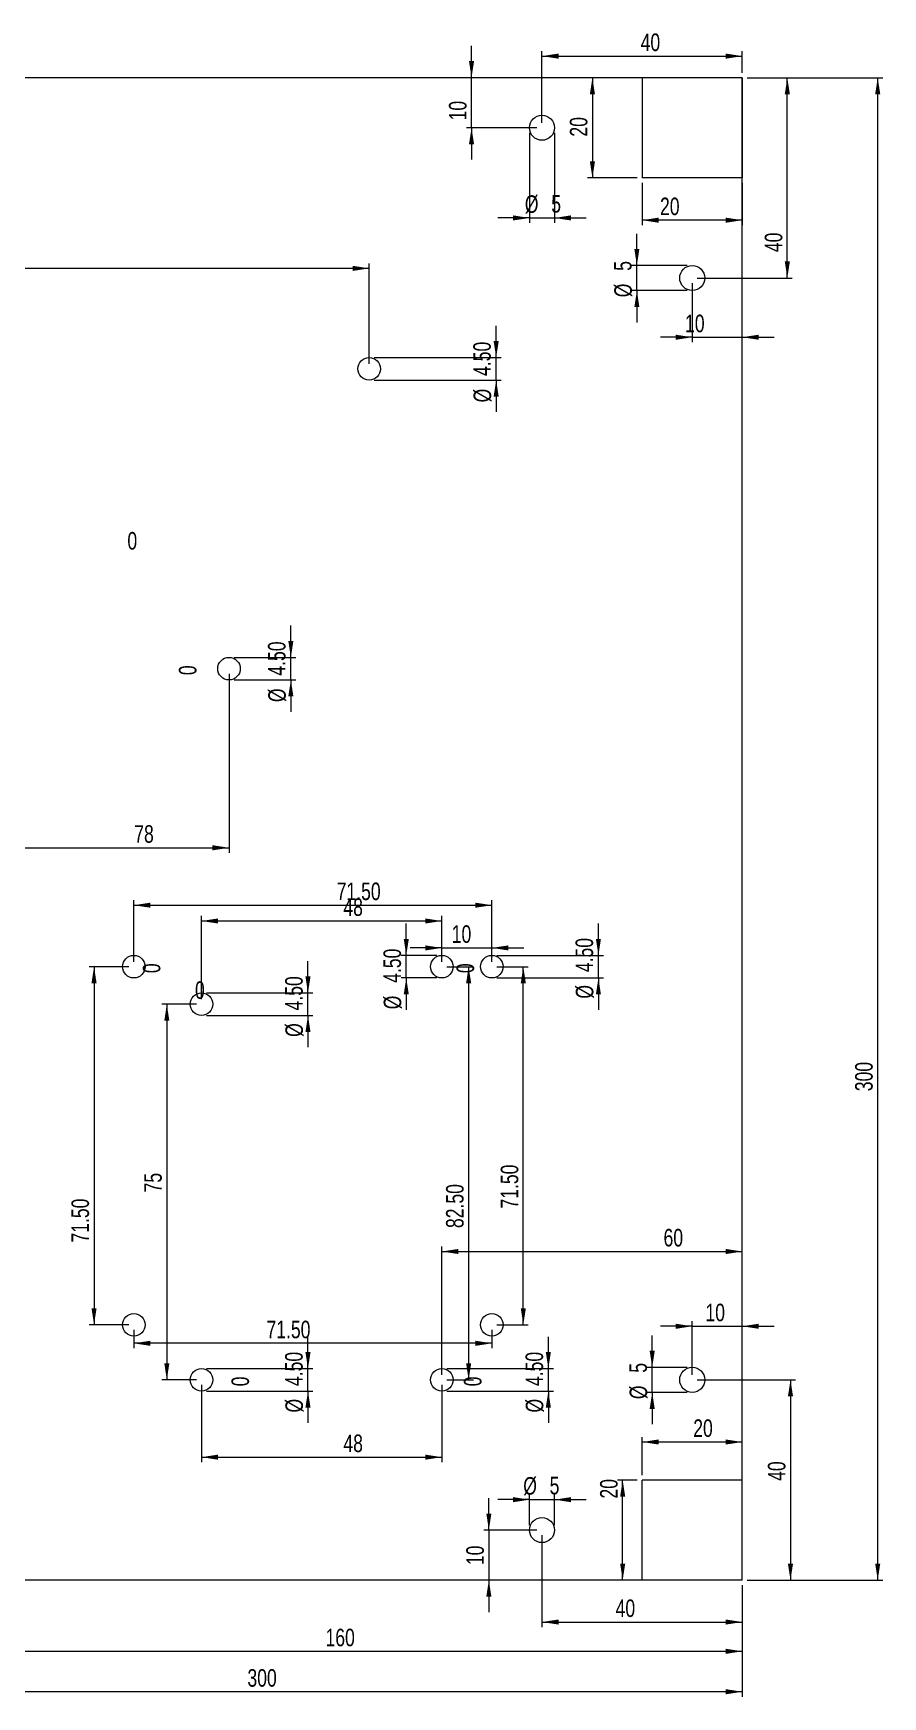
# Model space of a CAD drawing. Header units: millimetres. Extents: x -695 to 276, y 3 to 549.
# Drawn here: x -521.4 to -351.7, y 208.4 to 540.5 of the extents above; entities that cross this region are included whole.
import ezdxf

# ---------------------------------------------------------------- set-up
doc = ezdxf.new("R2010")
doc.units = ezdxf.units.MM
doc.styles.add('SLDTEXTSTYLE0', font='TXT', dxfattribs={"width": 0.75})
doc.dimstyles.new('SLDDIMSTYLE0', dxfattribs={"dimtxt": 3.5, "dimasz": 3.302, "dimexe": 0, "dimexo": 0.0625, "dimgap": 0.875, "dimtad": 1, "dimrnd": 1e-09, "dimzin": 12, "dimdsep": 46, "dimtxsty": 'SLDTEXTSTYLE0', "dimsah": 1, "dimcen": 0.09, "dimadec": 0, "dimazin": 3, "dimtfac": 1, "dimtofl": 0, "dimtmove": 0, "dimatfit": 3, "dimfxl": 1, "dimfrac": 2, "dimtolj": 1, "dimtzin": 12, "dimarcsym": 0})
doc.dimstyles.new('SLDDIMSTYLE1', dxfattribs={"dimtxt": 3.5, "dimasz": 3.302, "dimexe": 0, "dimexo": 0.0625, "dimgap": 0.875, "dimtad": 1, "dimrnd": 1e-09, "dimzin": 12, "dimdsep": 46, "dimtxsty": 'SLDTEXTSTYLE0', "dimsah": 1, "dimcen": 0.09, "dimadec": 0, "dimazin": 3, "dimtfac": 1, "dimtmove": 0, "dimatfit": 0, "dimfxl": 1, "dimfrac": 2, "dimtolj": 1, "dimtzin": 12, "dimarcsym": 0})
doc.dimstyles.new('SLDDIMSTYLE2', dxfattribs={"dimtxt": 3.5, "dimasz": 3.302, "dimexe": 0, "dimexo": 0.0625, "dimgap": 0.875, "dimtad": 1, "dimrnd": 1e-09, "dimzin": 4, "dimdsep": 46, "dimtxsty": 'SLDTEXTSTYLE0', "dimsah": 1, "dimcen": 0.09, "dimadec": 0, "dimazin": 1, "dimtfac": 1, "dimtmove": 0, "dimatfit": 0, "dimfxl": 1, "dimfrac": 2, "dimtolj": 1, "dimtzin": 12, "dimarcsym": 0})
doc.dimstyles.new('SLDDIMSTYLE3', dxfattribs={"dimtxt": 3.5, "dimasz": 3.302, "dimexe": 0, "dimexo": 0.0625, "dimgap": 0.875, "dimtad": 1, "dimrnd": 1e-09, "dimzin": 4, "dimdsep": 46, "dimtxsty": 'SLDTEXTSTYLE0', "dimsah": 1, "dimcen": 0.09, "dimadec": 0, "dimazin": 1, "dimtfac": 1, "dimtofl": 0, "dimtmove": 0, "dimatfit": 3, "dimfxl": 1, "dimfrac": 2, "dimtolj": 1, "dimtzin": 12, "dimarcsym": 0})
doc.dimstyles.new('SLDDIMSTYLE4', dxfattribs={"dimtxt": 3.5, "dimasz": 3.302, "dimexe": 0, "dimexo": 0.0625, "dimgap": 0.875, "dimtad": 1, "dimrnd": 1e-09, "dimdsep": 46, "dimtxsty": 'SLDTEXTSTYLE0', "dimblk1": 'NONE', "dimblk2": 'NONE', "dimsah": 1, "dimcen": 0.09, "dimadec": 0, "dimazin": 2, "dimtfac": 1, "dimtmove": 0, "dimatfit": 0, "dimldrblk": 'NONE', "dimfxl": 1, "dimfrac": 2, "dimtolj": 1, "dimtzin": 12, "dimarcsym": 0})
doc.dimstyles.new('SLDDIMSTYLE5', dxfattribs={"dimtxt": 3.5, "dimasz": 3.302, "dimexe": 0, "dimexo": 0.0625, "dimgap": 0.875, "dimtad": 1, "dimrnd": 1e-09, "dimdsep": 46, "dimtxsty": 'SLDTEXTSTYLE0', "dimblk1": 'NONE', "dimblk2": 'NONE', "dimsah": 1, "dimcen": 0.09, "dimadec": 0, "dimazin": 2, "dimtfac": 1, "dimtofl": 0, "dimtmove": 0, "dimatfit": 3, "dimldrblk": 'NONE', "dimfxl": 1, "dimfrac": 2, "dimtolj": 1, "dimtzin": 12, "dimarcsym": 0})

# ---------------------------------------------------------------- blocks, each defined once
blk = doc.blocks.new('_D')
at = {"color": 7, "linetype": 'Continuous', "lineweight": 0}
for p, q in [((-378.77, 531.65), (-351.73, 531.65)), ((-352.73, 231.65), (-352.73, 531.65)), ((-378.77, 231.65), (-351.73, 231.65))]:
    blk.add_line(p, q, dxfattribs=at)
for points in [[(-352.73, 531.65), (-353.24, 528.35), (-352.22, 528.35)], [(-352.73, 231.65), (-352.22, 234.96), (-353.24, 234.96)]]:
    blk.add_solid(points, dxfattribs=at)
at = {"color": 7, "linetype": 'Continuous', "lineweight": 0, "insert": (-357.24, 329.28), "char_height": 3.5, "attachment_point": 1, "rotation": 90, "style": 'SLDTEXTSTYLE0'}
blk.add_mtext('300', dxfattribs=at)
blk = doc.blocks.new('_D_1')
at = {"color": 7, "linetype": 'Continuous', "lineweight": 0}
for p, q in [((-679.77, 230.65), (-679.77, 208.38)), ((-379.77, 230.65), (-379.77, 208.38)), ((-379.77, 209.38), (-679.77, 209.38))]:
    blk.add_line(p, q, dxfattribs=at)
for points in [[(-679.77, 209.38), (-676.47, 208.87), (-676.47, 209.89)], [(-379.77, 209.38), (-383.07, 209.89), (-383.07, 208.87)]]:
    blk.add_solid(points, dxfattribs=at)
at = {"color": 7, "linetype": 'Continuous', "lineweight": 0, "insert": (-478.59, 213.89), "char_height": 3.5, "attachment_point": 1, "style": 'SLDTEXTSTYLE0'}
blk.add_mtext('300', dxfattribs=at)
blk = doc.blocks.new('_D_4')
at = {"color": 7, "linetype": 'Continuous', "lineweight": 0}
for p, q in [((-400.77, 251.65), (-404.66, 251.65)), ((-403.66, 231.65), (-403.66, 251.65)), ((-400.77, 231.65), (-404.66, 231.65))]:
    blk.add_line(p, q, dxfattribs=at)
for points in [[(-403.66, 251.65), (-404.16, 248.35), (-403.15, 248.35)], [(-403.66, 231.65), (-403.15, 234.96), (-404.16, 234.96)]]:
    blk.add_solid(points, dxfattribs=at)
at = {"color": 7, "linetype": 'Continuous', "lineweight": 0, "insert": (-408.17, 247.95), "char_height": 3.5, "attachment_point": 1, "rotation": 90, "style": 'SLDTEXTSTYLE0'}
blk.add_mtext('20', dxfattribs=at)
blk = doc.blocks.new('_D_5')
at = {"color": 7, "linetype": 'Continuous', "lineweight": 0}
for p, q in [((-399.77, 252.65), (-399.77, 260.24)), ((-379.77, 259.24), (-399.77, 259.24)), ((-379.77, 252.65), (-379.77, 260.24))]:
    blk.add_line(p, q, dxfattribs=at)
for points in [[(-399.77, 259.24), (-396.47, 258.74), (-396.47, 259.75)], [(-379.77, 259.24), (-383.07, 259.75), (-383.07, 258.74)]]:
    blk.add_solid(points, dxfattribs=at)
at = {"color": 7, "linetype": 'Continuous', "lineweight": 0, "insert": (-389.57, 263.76), "char_height": 3.5, "attachment_point": 1, "style": 'SLDTEXTSTYLE0'}
blk.add_mtext('20', dxfattribs=at)
blk = doc.blocks.new('_D_6')
at = {"color": 7, "linetype": 'Continuous', "lineweight": 0}
for p, q in [((-399.77, 510.65), (-399.77, 502.2)), ((-379.77, 510.65), (-379.77, 502.2)), ((-379.77, 503.2), (-399.77, 503.2))]:
    blk.add_line(p, q, dxfattribs=at)
for points in [[(-399.77, 503.2), (-396.47, 502.69), (-396.47, 503.71)], [(-379.77, 503.2), (-383.07, 503.71), (-383.07, 502.69)]]:
    blk.add_solid(points, dxfattribs=at)
at = {"color": 7, "linetype": 'Continuous', "lineweight": 0, "insert": (-396.2, 507.71), "char_height": 3.5, "attachment_point": 1, "style": 'SLDTEXTSTYLE0'}
blk.add_mtext('20', dxfattribs=at)
blk = doc.blocks.new('_D_7')
at = {"color": 7, "linetype": 'Continuous', "lineweight": 0}
for p, q in [((-400.77, 531.65), (-410.7, 531.65)), ((-409.7, 531.65), (-409.7, 511.65)), ((-400.77, 511.65), (-410.7, 511.65))]:
    blk.add_line(p, q, dxfattribs=at)
for points in [[(-409.7, 531.65), (-410.21, 528.35), (-409.19, 528.35)], [(-409.7, 511.65), (-409.19, 514.96), (-410.21, 514.96)]]:
    blk.add_solid(points, dxfattribs=at)
at = {"color": 7, "linetype": 'Continuous', "lineweight": 0, "insert": (-414.21, 519.89), "char_height": 3.5, "attachment_point": 1, "rotation": 90, "style": 'SLDTEXTSTYLE0'}
blk.add_mtext('20', dxfattribs=at)
blk = doc.blocks.new('_D_11')
at = {"color": 7, "linetype": 'Continuous', "lineweight": 0}
for p, q in [((-428.92, 475.76), (-428.92, 482.11)), ((-453.27, 475.76), (-427.92, 475.76)), ((-428.92, 471.26), (-428.92, 475.76)), ((-453.27, 471.26), (-427.92, 471.26)), ((-428.92, 471.26), (-428.92, 464.91))]:
    blk.add_line(p, q, dxfattribs=at)
for points in [[(-428.92, 475.76), (-428.41, 479.06), (-429.43, 479.06)], [(-428.92, 471.26), (-429.43, 467.95), (-428.41, 467.95)]]:
    blk.add_solid(points, dxfattribs=at)
at = {"color": 7, "linetype": 'Continuous', "lineweight": 0, "char_height": 3.5, "attachment_point": 1, "rotation": 90, "style": 'SLDTEXTSTYLE0'}
for s, insert in [('4.50', (-433.49, 472.1)), ('%%c', (-433.43, 466.82))]:
    blk.add_mtext(s, dxfattribs=dict(at, insert=insert))
blk = doc.blocks.new('_D_12')
at = {"color": 7, "linetype": 'Continuous', "lineweight": 0}
for p, q in [((-579.77, 472.65), (-579.77, 494.58)), ((-454.27, 493.58), (-579.77, 493.58)), ((-454.27, 474.51), (-454.27, 494.58))]:
    blk.add_line(p, q, dxfattribs=at)
for points in [[(-579.77, 493.58), (-576.47, 493.07), (-576.47, 494.09)], [(-454.27, 493.58), (-457.57, 494.09), (-457.57, 493.07)]]:
    blk.add_solid(points, dxfattribs=at)
at = {"color": 7, "linetype": 'Continuous', "lineweight": 0, "insert": (-535.37, 498.09), "char_height": 3.5, "attachment_point": 1, "style": 'SLDTEXTSTYLE0'}
blk.add_mtext('125.50', dxfattribs=at)
blk = doc.blocks.new('_D_26')
at = {"color": 7, "linetype": 'Continuous', "lineweight": 0}
for p, q in [((-446.87, 356.4), (-446.87, 362.75)), ((-440.77, 356.4), (-447.87, 356.4)), ((-446.87, 351.9), (-446.87, 356.4)), ((-440.77, 351.9), (-447.87, 351.9)), ((-446.87, 351.9), (-446.87, 345.55))]:
    blk.add_line(p, q, dxfattribs=at)
for points in [[(-446.87, 356.4), (-446.36, 359.71), (-447.38, 359.71)], [(-446.87, 351.9), (-447.38, 348.6), (-446.36, 348.6)]]:
    blk.add_solid(points, dxfattribs=at)
at = {"color": 7, "linetype": 'Continuous', "lineweight": 0, "char_height": 3.5, "attachment_point": 1, "rotation": 90, "style": 'SLDTEXTSTYLE0'}
for s, insert in [('4.50', (-451.43, 350.92)), ('%%c', (-451.38, 345.64))]:
    blk.add_mtext(s, dxfattribs=dict(at, insert=insert))
blk = doc.blocks.new('_D_27')
at = {"color": 7, "linetype": 'Continuous', "lineweight": 0}
for p, q in [((-466.5, 348.9), (-466.5, 355.25)), ((-486.77, 348.9), (-465.5, 348.9)), ((-466.5, 344.4), (-466.5, 348.9)), ((-486.77, 344.4), (-465.5, 344.4)), ((-466.5, 344.4), (-466.5, 338.05))]:
    blk.add_line(p, q, dxfattribs=at)
for points in [[(-466.5, 348.9), (-465.99, 352.21), (-467.01, 352.21)], [(-466.5, 344.4), (-467.01, 341.1), (-465.99, 341.1)]]:
    blk.add_solid(points, dxfattribs=at)
at = {"color": 7, "linetype": 'Continuous', "lineweight": 0, "char_height": 3.5, "attachment_point": 1, "rotation": 90, "style": 'SLDTEXTSTYLE0'}
for s, insert in [('4.50', (-471.06, 345.41)), ('%%c', (-471.01, 340.13))]:
    blk.add_mtext(s, dxfattribs=dict(at, insert=insert))
blk = doc.blocks.new('_D_28')
at = {"color": 7, "linetype": 'Continuous', "lineweight": 0}
for p, q in [((-466.5, 273.9), (-466.5, 280.25)), ((-486.77, 273.9), (-465.5, 273.9)), ((-466.5, 269.4), (-466.5, 273.9)), ((-486.77, 269.4), (-465.5, 269.4)), ((-466.5, 269.4), (-466.5, 263.05))]:
    blk.add_line(p, q, dxfattribs=at)
for points in [[(-466.5, 273.9), (-465.99, 277.21), (-467.01, 277.21)], [(-466.5, 269.4), (-467.01, 266.1), (-465.99, 266.1)]]:
    blk.add_solid(points, dxfattribs=at)
at = {"color": 7, "linetype": 'Continuous', "lineweight": 0, "char_height": 3.5, "attachment_point": 1, "rotation": 90, "style": 'SLDTEXTSTYLE0'}
for s, insert in [('4.50', (-471.06, 270.41)), ('%%c', (-471.01, 265.13))]:
    blk.add_mtext(s, dxfattribs=dict(at, insert=insert))
blk = doc.blocks.new('_D_29')
at = {"color": 7, "linetype": 'Continuous', "lineweight": 0}
for p, q in [((-418.5, 273.9), (-418.5, 280.25)), ((-438.77, 273.9), (-417.5, 273.9)), ((-418.5, 269.4), (-418.5, 273.9)), ((-438.77, 269.4), (-417.5, 269.4)), ((-418.5, 269.4), (-418.5, 263.05))]:
    blk.add_line(p, q, dxfattribs=at)
for points in [[(-418.5, 273.9), (-417.99, 277.21), (-419.01, 277.21)], [(-418.5, 269.4), (-419.01, 266.1), (-417.99, 266.1)]]:
    blk.add_solid(points, dxfattribs=at)
at = {"color": 7, "linetype": 'Continuous', "lineweight": 0, "char_height": 3.5, "attachment_point": 1, "rotation": 90, "style": 'SLDTEXTSTYLE0'}
for s, insert in [('4.50', (-423.06, 270.41)), ('%%c', (-423.01, 265.13))]:
    blk.add_mtext(s, dxfattribs=dict(at, insert=insert))
blk = doc.blocks.new('_D_30')
at = {"color": 7, "linetype": 'Continuous', "lineweight": 0}
for p, q in [((-487.77, 347.65), (-487.77, 364.27)), ((-439.77, 363.27), (-487.77, 363.27)), ((-439.77, 355.15), (-439.77, 364.27))]:
    blk.add_line(p, q, dxfattribs=at)
for points in [[(-487.77, 363.27), (-484.47, 362.77), (-484.47, 363.78)], [(-439.77, 363.27), (-443.07, 363.78), (-443.07, 362.77)]]:
    blk.add_solid(points, dxfattribs=at)
at = {"color": 7, "linetype": 'Continuous', "lineweight": 0, "insert": (-459.43, 367.79), "char_height": 3.5, "attachment_point": 1, "style": 'SLDTEXTSTYLE0'}
blk.add_mtext('48', dxfattribs=at)
blk = doc.blocks.new('_D_31')
at = {"color": 7, "linetype": 'Continuous', "lineweight": 0}
for p, q in [((-487.77, 270.65), (-487.77, 255.21)), ((-439.77, 270.65), (-439.77, 255.21)), ((-487.77, 256.21), (-439.77, 256.21))]:
    blk.add_line(p, q, dxfattribs=at)
for points in [[(-487.77, 256.21), (-484.47, 255.71), (-484.47, 256.72)], [(-439.77, 256.21), (-443.07, 256.72), (-443.07, 255.71)]]:
    blk.add_solid(points, dxfattribs=at)
at = {"color": 7, "linetype": 'Continuous', "lineweight": 0, "insert": (-459.43, 260.73), "char_height": 3.5, "attachment_point": 1, "style": 'SLDTEXTSTYLE0'}
blk.add_mtext('48', dxfattribs=at)
blk = doc.blocks.new('_D_32')
at = {"color": 7, "linetype": 'Continuous', "lineweight": 0, "insert": (-489.06, 351.22), "char_height": 3.5, "attachment_point": 1, "style": 'SLDTEXTSTYLE0'}
blk.add_mtext('0', dxfattribs=at)
blk = doc.blocks.new('_NONE')
blk = doc.blocks.new('_D_33')
at = {"color": 7, "linetype": 'Continuous', "lineweight": 0}
for p, q in [((-488.77, 346.65), (-495.69, 346.65)), ((-494.69, 346.65), (-494.69, 271.65)), ((-488.77, 271.65), (-495.69, 271.65))]:
    blk.add_line(p, q, dxfattribs=at)
for points in [[(-494.69, 346.65), (-495.19, 343.35), (-494.18, 343.35)], [(-494.69, 271.65), (-494.18, 274.96), (-495.19, 274.96)]]:
    blk.add_solid(points, dxfattribs=at)
at = {"color": 7, "linetype": 'Continuous', "lineweight": 0, "insert": (-499.2, 309.08), "char_height": 3.5, "attachment_point": 1, "rotation": 90, "style": 'SLDTEXTSTYLE0'}
blk.add_mtext('75', dxfattribs=at)
blk = doc.blocks.new('_D_34')
at = {"color": 7, "linetype": 'Continuous', "lineweight": 0}
for p, q in [((-438.77, 354.15), (-433.42, 354.15)), ((-434.42, 354.15), (-434.42, 271.65)), ((-438.77, 271.65), (-433.42, 271.65))]:
    blk.add_line(p, q, dxfattribs=at)
for points in [[(-434.42, 354.15), (-434.92, 350.85), (-433.91, 350.85)], [(-434.42, 271.65), (-433.91, 274.96), (-434.92, 274.96)]]:
    blk.add_solid(points, dxfattribs=at)
at = {"color": 7, "linetype": 'Continuous', "lineweight": 0, "insert": (-438.93, 301.96), "char_height": 3.5, "attachment_point": 1, "rotation": 90, "style": 'SLDTEXTSTYLE0'}
blk.add_mtext('82.50', dxfattribs=at)
blk = doc.blocks.new('_D_35')
at = {"color": 7, "linetype": 'Continuous', "lineweight": 0, "insert": (-435.36, 270.36), "char_height": 3.5, "attachment_point": 1, "rotation": 90, "style": 'SLDTEXTSTYLE0'}
blk.add_mtext('0', dxfattribs=at)
blk = doc.blocks.new('_D_37')
at = {"color": 7, "linetype": 'Continuous', "lineweight": 0, "insert": (-481.78, 270.36), "char_height": 3.5, "attachment_point": 1, "rotation": 90, "style": 'SLDTEXTSTYLE0'}
blk.add_mtext('0', dxfattribs=at)
blk = doc.blocks.new('_D_50')
at = {"color": 7, "linetype": 'Continuous', "lineweight": 0}
for p, q in [((-419.77, 522.65), (-419.77, 536.96)), ((-419.77, 535.96), (-379.77, 535.96)), ((-379.77, 532.65), (-379.77, 536.96))]:
    blk.add_line(p, q, dxfattribs=at)
for points in [[(-419.77, 535.96), (-416.47, 535.45), (-416.47, 536.47)], [(-379.77, 535.96), (-383.07, 536.47), (-383.07, 535.45)]]:
    blk.add_solid(points, dxfattribs=at)
at = {"color": 7, "linetype": 'Continuous', "lineweight": 0, "insert": (-400.07, 540.47), "char_height": 3.5, "attachment_point": 1, "style": 'SLDTEXTSTYLE0'}
blk.add_mtext('40', dxfattribs=at)
blk = doc.blocks.new('_D_51')
at = {"color": 7, "linetype": 'Continuous', "lineweight": 0}
for p, q in [((-433.84, 531.65), (-433.84, 538)), ((-433.84, 521.65), (-433.84, 531.65)), ((-420.77, 521.65), (-434.84, 521.65)), ((-433.84, 521.65), (-433.84, 515.3))]:
    blk.add_line(p, q, dxfattribs=at)
for points in [[(-433.84, 531.65), (-433.33, 534.96), (-434.35, 534.96)], [(-433.84, 521.65), (-434.35, 518.35), (-433.33, 518.35)]]:
    blk.add_solid(points, dxfattribs=at)
at = {"color": 7, "linetype": 'Continuous', "lineweight": 0, "insert": (-438.35, 523.12), "char_height": 3.5, "attachment_point": 1, "rotation": 90, "style": 'SLDTEXTSTYLE0'}
blk.add_mtext('10', dxfattribs=at)
blk = doc.blocks.new('_D_52')
at = {"color": 7, "linetype": 'Continuous', "lineweight": 0}
for p, q in [((-422.27, 520.65), (-422.27, 502.65)), ((-417.27, 520.65), (-417.27, 502.65)), ((-422.27, 503.65), (-428.62, 503.65)), ((-422.27, 503.65), (-417.27, 503.65)), ((-417.27, 503.65), (-410.92, 503.65))]:
    blk.add_line(p, q, dxfattribs=at)
for points in [[(-422.27, 503.65), (-425.57, 504.16), (-425.57, 503.14)], [(-417.27, 503.65), (-413.97, 503.14), (-413.97, 504.16)]]:
    blk.add_solid(points, dxfattribs=at)
at = {"color": 7, "linetype": 'Continuous', "lineweight": 0, "char_height": 3.5, "attachment_point": 1, "style": 'SLDTEXTSTYLE0'}
for s, insert in [('%%c', (-423.2, 508.16)), ('5', (-417.92, 508.22))]:
    blk.add_mtext(s, dxfattribs=dict(at, insert=insert))
blk = doc.blocks.new('_D_53')
at = {"color": 7, "linetype": 'Continuous', "lineweight": 0}
for p, q in [((-378.77, 531.65), (-369.78, 531.65)), ((-370.78, 491.65), (-370.78, 531.65)), ((-388.77, 491.65), (-369.78, 491.65))]:
    blk.add_line(p, q, dxfattribs=at)
for points in [[(-370.78, 531.65), (-371.29, 528.35), (-370.27, 528.35)], [(-370.78, 491.65), (-370.27, 494.96), (-371.29, 494.96)]]:
    blk.add_solid(points, dxfattribs=at)
at = {"color": 7, "linetype": 'Continuous', "lineweight": 0, "insert": (-375.29, 496.82), "char_height": 3.5, "attachment_point": 1, "rotation": 90, "style": 'SLDTEXTSTYLE0'}
blk.add_mtext('40', dxfattribs=at)
blk = doc.blocks.new('_D_54')
at = {"color": 7, "linetype": 'Continuous', "lineweight": 0}
for p, q in [((-389.77, 490.65), (-389.77, 478.83)), ((-389.77, 479.83), (-396.12, 479.83)), ((-389.77, 479.83), (-379.77, 479.83)), ((-379.77, 479.83), (-373.42, 479.83))]:
    blk.add_line(p, q, dxfattribs=at)
for points in [[(-389.77, 479.83), (-393.07, 480.34), (-393.07, 479.32)], [(-379.77, 479.83), (-376.47, 479.32), (-376.47, 480.34)]]:
    blk.add_solid(points, dxfattribs=at)
at = {"color": 7, "linetype": 'Continuous', "lineweight": 0, "insert": (-391.2, 484.34), "char_height": 3.5, "attachment_point": 1, "style": 'SLDTEXTSTYLE0'}
blk.add_mtext('10', dxfattribs=at)
blk = doc.blocks.new('_D_55')
at = {"color": 7, "linetype": 'Continuous', "lineweight": 0}
for p, q in [((-400.82, 494.15), (-400.82, 500.5)), ((-390.77, 494.15), (-401.82, 494.15)), ((-400.82, 489.15), (-400.82, 494.15)), ((-390.77, 489.15), (-401.82, 489.15)), ((-400.82, 489.15), (-400.82, 482.8))]:
    blk.add_line(p, q, dxfattribs=at)
for points in [[(-400.82, 494.15), (-400.32, 497.46), (-401.33, 497.46)], [(-400.82, 489.15), (-401.33, 485.85), (-400.32, 485.85)]]:
    blk.add_solid(points, dxfattribs=at)
at = {"color": 7, "linetype": 'Continuous', "lineweight": 0, "char_height": 3.5, "attachment_point": 1, "rotation": 90, "style": 'SLDTEXTSTYLE0'}
for s, insert in [('5', (-405.39, 493.09)), ('%%c', (-405.33, 487.81))]:
    blk.add_mtext(s, dxfattribs=dict(at, insert=insert))
blk = doc.blocks.new('_D_56')
at = {"color": 7, "linetype": 'Continuous', "lineweight": 0}
for p, q in [((-388.77, 271.65), (-369.15, 271.65)), ((-370.15, 271.65), (-370.15, 231.65)), ((-378.77, 231.65), (-369.15, 231.65))]:
    blk.add_line(p, q, dxfattribs=at)
for points in [[(-370.15, 271.65), (-370.66, 268.35), (-369.64, 268.35)], [(-370.15, 231.65), (-369.64, 234.96), (-370.66, 234.96)]]:
    blk.add_solid(points, dxfattribs=at)
at = {"color": 7, "linetype": 'Continuous', "lineweight": 0, "insert": (-374.66, 251.48), "char_height": 3.5, "attachment_point": 1, "rotation": 90, "style": 'SLDTEXTSTYLE0'}
blk.add_mtext('40', dxfattribs=at)
blk = doc.blocks.new('_D_57')
at = {"color": 7, "linetype": 'Continuous', "lineweight": 0}
for p, q in [((-389.77, 282.35), (-396.12, 282.35)), ((-389.77, 272.65), (-389.77, 283.35)), ((-389.77, 282.35), (-379.77, 282.35)), ((-379.77, 282.35), (-373.42, 282.35))]:
    blk.add_line(p, q, dxfattribs=at)
for points in [[(-389.77, 282.35), (-393.07, 282.86), (-393.07, 281.84)], [(-379.77, 282.35), (-376.47, 281.84), (-376.47, 282.86)]]:
    blk.add_solid(points, dxfattribs=at)
at = {"color": 7, "linetype": 'Continuous', "lineweight": 0, "insert": (-387.13, 286.86), "char_height": 3.5, "attachment_point": 1, "style": 'SLDTEXTSTYLE0'}
blk.add_mtext('10', dxfattribs=at)
blk = doc.blocks.new('_D_58')
at = {"color": 7, "linetype": 'Continuous', "lineweight": 0}
for p, q in [((-397.76, 274.15), (-397.76, 280.5)), ((-390.77, 274.15), (-398.76, 274.15)), ((-397.76, 269.15), (-397.76, 274.15)), ((-390.77, 269.15), (-398.76, 269.15)), ((-397.76, 269.15), (-397.76, 262.8))]:
    blk.add_line(p, q, dxfattribs=at)
for points in [[(-397.76, 274.15), (-397.25, 277.46), (-398.27, 277.46)], [(-397.76, 269.15), (-398.27, 265.85), (-397.25, 265.85)]]:
    blk.add_solid(points, dxfattribs=at)
at = {"color": 7, "linetype": 'Continuous', "lineweight": 0, "char_height": 3.5, "attachment_point": 1, "rotation": 90, "style": 'SLDTEXTSTYLE0'}
for s, insert in [('5', (-402.32, 273.08)), ('%%c', (-402.27, 267.8))]:
    blk.add_mtext(s, dxfattribs=dict(at, insert=insert))
blk = doc.blocks.new('_D_59')
at = {"color": 7, "linetype": 'Continuous', "lineweight": 0}
for p, q in [((-430.38, 241.65), (-430.38, 248)), ((-420.77, 241.65), (-431.38, 241.65)), ((-430.38, 241.65), (-430.38, 231.65)), ((-430.38, 231.65), (-430.38, 225.3))]:
    blk.add_line(p, q, dxfattribs=at)
for points in [[(-430.38, 241.65), (-429.87, 244.96), (-430.89, 244.96)], [(-430.38, 231.65), (-430.89, 228.35), (-429.87, 228.35)]]:
    blk.add_solid(points, dxfattribs=at)
at = {"color": 7, "linetype": 'Continuous', "lineweight": 0, "insert": (-434.89, 234.66), "char_height": 3.5, "attachment_point": 1, "rotation": 90, "style": 'SLDTEXTSTYLE0'}
blk.add_mtext('10', dxfattribs=at)
blk = doc.blocks.new('_D_60')
at = {"color": 7, "linetype": 'Continuous', "lineweight": 0}
for p, q in [((-419.77, 240.65), (-419.77, 222.3)), ((-379.77, 230.65), (-379.77, 222.3)), ((-419.77, 223.3), (-379.77, 223.3))]:
    blk.add_line(p, q, dxfattribs=at)
for points in [[(-419.77, 223.3), (-416.47, 222.79), (-416.47, 223.8)], [(-379.77, 223.3), (-383.07, 223.8), (-383.07, 222.79)]]:
    blk.add_solid(points, dxfattribs=at)
at = {"color": 7, "linetype": 'Continuous', "lineweight": 0, "insert": (-405.07, 227.81), "char_height": 3.5, "attachment_point": 1, "style": 'SLDTEXTSTYLE0'}
blk.add_mtext('40', dxfattribs=at)
blk = doc.blocks.new('_D_61')
at = {"color": 7, "linetype": 'Continuous', "lineweight": 0}
for p, q in [((-422.27, 247.73), (-428.62, 247.73)), ((-422.27, 242.65), (-422.27, 248.73)), ((-422.27, 247.73), (-417.27, 247.73)), ((-417.27, 242.65), (-417.27, 248.73)), ((-417.27, 247.73), (-410.92, 247.73))]:
    blk.add_line(p, q, dxfattribs=at)
for points in [[(-422.27, 247.73), (-425.57, 248.24), (-425.57, 247.22)], [(-417.27, 247.73), (-413.97, 247.22), (-413.97, 248.24)]]:
    blk.add_solid(points, dxfattribs=at)
at = {"color": 7, "linetype": 'Continuous', "lineweight": 0, "char_height": 3.5, "attachment_point": 1, "style": 'SLDTEXTSTYLE0'}
for s, insert in [('%%c', (-423.51, 252.24)), ('5', (-418.24, 252.29))]:
    blk.add_mtext(s, dxfattribs=dict(at, insert=insert))
blk = doc.blocks.new('_D_62')
at = {"color": 7, "linetype": 'Continuous', "lineweight": 0}
for p, q in [((-439.77, 272.65), (-439.77, 298.28)), ((-439.77, 297.28), (-379.77, 297.28))]:
    blk.add_line(p, q, dxfattribs=at)
for points in [[(-439.77, 297.28), (-436.47, 296.77), (-436.47, 297.79)], [(-379.77, 297.28), (-383.07, 297.79), (-383.07, 296.77)]]:
    blk.add_solid(points, dxfattribs=at)
at = {"color": 7, "linetype": 'Continuous', "lineweight": 0, "insert": (-395.5, 301.79), "char_height": 3.5, "attachment_point": 1, "style": 'SLDTEXTSTYLE0'}
blk.add_mtext('60', dxfattribs=at)
blk = doc.blocks.new('_D_63')
at = {"color": 7, "linetype": 'Continuous', "lineweight": 0}
for p, q in [((-539.77, 270.65), (-539.77, 216.45)), ((-379.77, 230.65), (-379.77, 216.45)), ((-539.77, 217.45), (-379.77, 217.45))]:
    blk.add_line(p, q, dxfattribs=at)
for points in [[(-539.77, 217.45), (-536.47, 216.94), (-536.47, 217.96)], [(-379.77, 217.45), (-383.07, 217.96), (-383.07, 216.94)]]:
    blk.add_solid(points, dxfattribs=at)
at = {"color": 7, "linetype": 'Continuous', "lineweight": 0, "insert": (-463, 221.96), "char_height": 3.5, "attachment_point": 1, "style": 'SLDTEXTSTYLE0'}
blk.add_mtext('160', dxfattribs=at)
blk = doc.blocks.new('_D_65')
at = {"color": 7, "linetype": 'Continuous', "lineweight": 0}
for p, q in [((-560.27, 412.65), (-560.27, 376.89)), ((-482.27, 412.65), (-482.27, 376.89)), ((-560.27, 377.89), (-482.27, 377.89))]:
    blk.add_line(p, q, dxfattribs=at)
for points in [[(-560.27, 377.89), (-556.97, 377.38), (-556.97, 378.4)], [(-482.27, 377.89), (-485.57, 378.4), (-485.57, 377.38)]]:
    blk.add_solid(points, dxfattribs=at)
at = {"color": 7, "linetype": 'Continuous', "lineweight": 0, "insert": (-501.19, 382.4), "char_height": 3.5, "attachment_point": 1, "style": 'SLDTEXTSTYLE0'}
blk.add_mtext('78', dxfattribs=at)
blk = doc.blocks.new('_D_68')
at = {"color": 7, "linetype": 'Continuous', "lineweight": 0}
for p, q in [((-469.92, 415.9), (-469.92, 422.25)), ((-481.27, 415.9), (-468.92, 415.9)), ((-469.92, 411.4), (-469.92, 415.9)), ((-481.27, 411.4), (-468.92, 411.4)), ((-469.92, 411.4), (-469.92, 405.05))]:
    blk.add_line(p, q, dxfattribs=at)
for points in [[(-469.92, 415.9), (-469.41, 419.21), (-470.43, 419.21)], [(-469.92, 411.4), (-470.43, 408.1), (-469.41, 408.1)]]:
    blk.add_solid(points, dxfattribs=at)
at = {"color": 7, "linetype": 'Continuous', "lineweight": 0, "char_height": 3.5, "attachment_point": 1, "rotation": 90, "style": 'SLDTEXTSTYLE0'}
for s, insert in [('4.50', (-474.49, 412.26)), ('%%c', (-474.43, 406.98))]:
    blk.add_mtext(s, dxfattribs=dict(at, insert=insert))
blk = doc.blocks.new('_D_70')
at = {"color": 7, "linetype": 'Continuous', "lineweight": 0, "insert": (-492.28, 412.36), "char_height": 3.5, "attachment_point": 1, "rotation": 90, "style": 'SLDTEXTSTYLE0'}
blk.add_mtext('0', dxfattribs=at)
blk = doc.blocks.new('_D_71')
at = {"color": 7, "linetype": 'Continuous', "lineweight": 0}
for p, q in [((-408.5, 356.4), (-408.5, 362.75)), ((-428.77, 356.4), (-407.5, 356.4)), ((-408.5, 351.9), (-408.5, 356.4)), ((-428.77, 351.9), (-407.5, 351.9)), ((-408.5, 351.9), (-408.5, 345.55))]:
    blk.add_line(p, q, dxfattribs=at)
for points in [[(-408.5, 356.4), (-408, 359.71), (-409.01, 359.71)], [(-408.5, 351.9), (-409.01, 348.6), (-408, 348.6)]]:
    blk.add_solid(points, dxfattribs=at)
at = {"color": 7, "linetype": 'Continuous', "lineweight": 0, "char_height": 3.5, "attachment_point": 1, "rotation": 90, "style": 'SLDTEXTSTYLE0'}
for s, insert in [('4.50', (-413.07, 353.05)), ('%%c', (-413.02, 347.77))]:
    blk.add_mtext(s, dxfattribs=dict(at, insert=insert))
blk = doc.blocks.new('_D_72')
at = {"color": 7, "linetype": 'Continuous', "lineweight": 0}
for p, q in [((-439.77, 355.15), (-439.77, 358.9)), ((-429.77, 355.15), (-429.77, 358.9)), ((-439.77, 357.9), (-446.12, 357.9)), ((-439.77, 357.9), (-429.77, 357.9)), ((-429.77, 357.9), (-423.42, 357.9))]:
    blk.add_line(p, q, dxfattribs=at)
for points in [[(-439.77, 357.9), (-443.07, 358.4), (-443.07, 357.39)], [(-429.77, 357.9), (-426.47, 357.39), (-426.47, 358.4)]]:
    blk.add_solid(points, dxfattribs=at)
at = {"color": 7, "linetype": 'Continuous', "lineweight": 0, "insert": (-437.79, 362.41), "char_height": 3.5, "attachment_point": 1, "style": 'SLDTEXTSTYLE0'}
blk.add_mtext('10', dxfattribs=at)
blk = doc.blocks.new('_D_73')
at = {"color": 7, "linetype": 'Continuous', "lineweight": 0, "insert": (-436.83, 352.86), "char_height": 3.5, "attachment_point": 1, "rotation": 90, "style": 'SLDTEXTSTYLE0'}
blk.add_mtext('0', dxfattribs=at)
blk = doc.blocks.new('_D_74')
at = {"color": 7, "linetype": 'Continuous', "lineweight": 0}
for p, q in [((-501.27, 281.65), (-501.27, 277.95)), ((-429.77, 281.65), (-429.77, 277.95)), ((-429.77, 278.95), (-501.27, 278.95))]:
    blk.add_line(p, q, dxfattribs=at)
for points in [[(-501.27, 278.95), (-497.97, 278.44), (-497.97, 279.46)], [(-429.77, 278.95), (-433.07, 279.46), (-433.07, 278.44)]]:
    blk.add_solid(points, dxfattribs=at)
at = {"color": 7, "linetype": 'Continuous', "lineweight": 0, "insert": (-474.79, 283.46), "char_height": 3.5, "attachment_point": 1, "style": 'SLDTEXTSTYLE0'}
blk.add_mtext('71.50', dxfattribs=at)
blk = doc.blocks.new('_D_75')
at = {"color": 7, "linetype": 'Continuous', "lineweight": 0}
for p, q in [((-428.77, 354.15), (-422.5, 354.15)), ((-423.5, 282.65), (-423.5, 354.15)), ((-428.77, 282.65), (-422.5, 282.65))]:
    blk.add_line(p, q, dxfattribs=at)
for points in [[(-423.5, 354.15), (-424.01, 350.85), (-422.99, 350.85)], [(-423.5, 282.65), (-422.99, 285.96), (-424.01, 285.96)]]:
    blk.add_solid(points, dxfattribs=at)
at = {"color": 7, "linetype": 'Continuous', "lineweight": 0, "insert": (-428.01, 305.85), "char_height": 3.5, "attachment_point": 1, "rotation": 90, "style": 'SLDTEXTSTYLE0'}
blk.add_mtext('71.50', dxfattribs=at)
blk = doc.blocks.new('_D_76')
at = {"color": 7, "linetype": 'Continuous', "lineweight": 0}
for p, q in [((-501.27, 355.15), (-501.27, 367.42)), ((-501.27, 366.42), (-429.77, 366.42)), ((-429.77, 355.15), (-429.77, 367.42))]:
    blk.add_line(p, q, dxfattribs=at)
for points in [[(-501.27, 366.42), (-497.97, 365.92), (-497.97, 366.93)], [(-429.77, 366.42), (-433.07, 366.93), (-433.07, 365.92)]]:
    blk.add_solid(points, dxfattribs=at)
at = {"color": 7, "linetype": 'Continuous', "lineweight": 0, "insert": (-460.77, 370.94), "char_height": 3.5, "attachment_point": 1, "style": 'SLDTEXTSTYLE0'}
blk.add_mtext('71.50', dxfattribs=at)
blk = doc.blocks.new('_D_77')
at = {"color": 7, "linetype": 'Continuous', "lineweight": 0}
for p, q in [((-502.27, 354.15), (-510.22, 354.15)), ((-509.22, 354.15), (-509.22, 282.65)), ((-502.27, 282.65), (-510.22, 282.65))]:
    blk.add_line(p, q, dxfattribs=at)
for points in [[(-509.22, 354.15), (-509.73, 350.85), (-508.71, 350.85)], [(-509.22, 282.65), (-508.71, 285.96), (-509.73, 285.96)]]:
    blk.add_solid(points, dxfattribs=at)
at = {"color": 7, "linetype": 'Continuous', "lineweight": 0, "insert": (-513.73, 299.06), "char_height": 3.5, "attachment_point": 1, "rotation": 90, "style": 'SLDTEXTSTYLE0'}
blk.add_mtext('71.50', dxfattribs=at)
blk = doc.blocks.new('_D_78')
at = {"color": 7, "linetype": 'Continuous', "lineweight": 0, "insert": (-499.49, 352.86), "char_height": 3.5, "attachment_point": 1, "rotation": 90, "style": 'SLDTEXTSTYLE0'}
blk.add_mtext('0', dxfattribs=at)
blk = doc.blocks.new('_D_79')
at = {"color": 7, "linetype": 'Continuous', "lineweight": 0, "insert": (-502.56, 440.94), "char_height": 3.5, "attachment_point": 1, "style": 'SLDTEXTSTYLE0'}
blk.add_mtext('0', dxfattribs=at)

msp = doc.modelspace()

# ---------------------------------------------------------------- linework, layer by layer
at = {"color": 7, "linetype": 'Continuous', "lineweight": 0}
for p, q in [((-379.771, 531.653), (-679.771, 531.653)), ((-379.771, 531.653), (-399.771, 531.653)), ((-399.771, 531.653), (-399.771, 511.653)), ((-379.771, 231.653), (-379.771, 531.653)), ((-379.771, 531.653), (-379.771, 511.653)), ((-379.771, 511.653), (-399.771, 511.653)), ((-379.771, 251.653), (-399.771, 251.653)), ((-399.771, 231.653), (-399.771, 251.653)), ((-379.771, 231.653), (-379.771, 251.653)), ((-379.771, 231.653), (-679.771, 231.653)), ((-379.771, 231.653), (-399.771, 231.653))]:
    msp.add_line(p, q, dxfattribs=at)
for centre, radius in [((-419.771, 521.653), 2.5), ((-389.771, 491.653), 2.5), ((-454.271, 473.506), 2.25), ((-482.271, 413.653), 2.25), ((-501.271, 354.153), 2.25), ((-439.771, 354.153), 2.25), ((-429.771, 354.153), 2.25), ((-487.771, 346.653), 2.25), ((-501.271, 282.653), 2.25), ((-429.771, 282.653), 2.25), ((-487.771, 271.653), 2.25), ((-439.771, 271.653), 2.25), ((-389.771, 271.653), 2.5), ((-419.771, 241.653), 2.5)]:
    msp.add_circle(centre, radius, dxfattribs=at)

# ---------------------------------------------------------------- dimensions: what is measured, and where the dimension line sits
for base, p1, p2, dimstyle, picture, middle in [((-379.771, 535.959), (-419.771, 521.653), (-379.771, 531.653), 'SLDDIMSTYLE0', '_D_50', (-397.485, 535.959)), ((-379.771, 479.829), (-389.771, 491.653), (-379.771, 531.653), 'SLDDIMSTYLE1', '_D_54', (-388.617, 479.829)), ((-399.771, 503.2), (-379.771, 511.653), (-399.771, 511.653), 'SLDDIMSTYLE1', '_D_6', (-393.617, 503.2)), ((-579.771, 493.582), (-454.271, 473.506), (-579.771, 471.653), 'SLDDIMSTYLE3', '_D_12', (-528.26, 493.582)), ((-482.271, 377.891), (-560.271, 413.653), (-482.271, 413.653), 'SLDDIMSTYLE0', '_D_65', (-498.6, 377.891)), ((-429.771, 366.425), (-501.271, 354.153), (-429.771, 354.153), 'SLDDIMSTYLE3', '_D_76', (-454.955, 366.425)), ((-487.771, 363.274), (-439.771, 354.153), (-487.771, 346.653), 'SLDDIMSTYLE0', '_D_30', (-456.843, 363.274)), ((-429.771, 357.897), (-439.771, 354.153), (-429.771, 354.153), 'SLDDIMSTYLE1', '_D_72', (-435.199, 357.897)), ((-379.771, 297.282), (-439.771, 271.653), (-379.771, 231.653), 'SLDDIMSTYLE0', '_D_62', (-392.918, 297.282)), ((-379.771, 282.353), (-389.771, 271.653), (-379.771, 231.653), 'SLDDIMSTYLE1', '_D_57', (-384.54, 282.353)), ((-501.271, 278.95), (-429.771, 282.653), (-501.271, 282.653), 'SLDDIMSTYLE3', '_D_74', (-468.968, 278.95)), ((-379.771, 217.451), (-539.771, 271.653), (-379.771, 231.653), 'SLDDIMSTYLE0', '_D_63', (-459.117, 217.451)), ((-439.771, 256.215), (-487.771, 271.653), (-439.771, 271.653), 'SLDDIMSTYLE0', '_D_31', (-456.843, 256.215)), ((-399.771, 259.244), (-379.771, 251.653), (-399.771, 251.653), 'SLDDIMSTYLE1', '_D_5', (-386.987, 259.244)), ((-379.771, 223.295), (-419.771, 241.653), (-379.771, 231.653), 'SLDDIMSTYLE0', '_D_60', (-402.485, 223.295)), ((-679.771, 209.382), (-379.771, 231.653), (-679.771, 231.653), 'SLDDIMSTYLE0', '_D_1', (-474.708, 209.382))]:
    dim = msp.add_linear_dim(base=base, p1=p1, p2=p2, dimstyle=dimstyle, dxfattribs=at)
    dim.commit()
    dim.dimension.update_dxf_attribs({"geometry": picture, "text_midpoint": middle, "dimtype": 160})
for base, p1, p2, dimstyle, picture, middle in [((-433.839, 531.653), (-419.771, 521.653), (-379.771, 531.653), 'SLDDIMSTYLE1', '_D_51', (-433.839, 525.705)), ((-409.702, 511.653), (-399.771, 531.653), (-399.771, 511.653), 'SLDDIMSTYLE1', '_D_7', (-409.702, 522.474)), ((-370.778, 531.653), (-389.771, 491.653), (-379.771, 531.653), 'SLDDIMSTYLE0', '_D_53', (-370.778, 499.407)), ((-352.728, 531.653), (-379.771, 231.653), (-379.771, 531.653), 'SLDDIMSTYLE0', '_D', (-352.728, 333.157)), ((-501.271, 436.426), (-501.271, 354.153), (-501.271, 282.653), 'SLDDIMSTYLE4', '_D_79', (-501.271, 436.426)), ((-487.771160745, 413.653330912), (-560.271160745, 413.653330912), (-482.271160745, 413.653330912), 'SLDDIMSTYLE5', '_D_70', (-487.771160745, 413.653330912)), ((-494.975258768, 354.153330912), (-501.271160745, 354.153330912), (-429.771160745, 354.153330912), 'SLDDIMSTYLE4', '_D_78', (-494.975258768, 354.153330912)), ((-432.318368412, 354.153330912), (-439.771160745, 354.153330912), (-429.771160745, 354.153330912), 'SLDDIMSTYLE4', '_D_73', (-432.318368412, 354.153330912)), ((-509.219, 282.653), (-501.271, 354.153), (-501.271, 282.653), 'SLDDIMSTYLE3', '_D_77', (-509.219, 304.881)), ((-434.416, 271.653), (-439.771, 354.153), (-439.771, 271.653), 'SLDDIMSTYLE3', '_D_34', (-434.416, 307.78)), ((-423.503, 354.153), (-429.771, 282.653), (-429.771, 354.153), 'SLDDIMSTYLE3', '_D_75', (-423.503, 311.667)), ((-487.771, 346.709), (-487.771, 271.653), (-487.771, 346.653), 'SLDDIMSTYLE4', '_D_32', (-487.771, 346.709)), ((-494.687, 271.653), (-487.771, 346.653), (-487.771, 271.653), 'SLDDIMSTYLE0', '_D_33', (-494.687, 311.667)), ((-430.850112152, 271.653330912), (-439.771160745, 271.653330912), (-588.771160745, 271.653330912), 'SLDDIMSTYLE4', '_D_35', (-430.850112152, 271.653330912)), ((-477.270507558, 271.653330912), (-487.771160745, 271.653330912), (-439.771160745, 271.653330912), 'SLDDIMSTYLE4', '_D_37', (-477.270507558, 271.653330912)), ((-370.148, 231.653), (-389.771, 271.653), (-379.771, 231.653), 'SLDDIMSTYLE0', '_D_56', (-370.148, 254.064)), ((-403.657, 251.653), (-399.771, 231.653), (-399.771, 251.653), 'SLDDIMSTYLE1', '_D_4', (-403.657, 250.534)), ((-430.38, 231.653), (-419.771, 241.653), (-379.771, 231.653), 'SLDDIMSTYLE1', '_D_59', (-430.38, 237.248))]:
    dim = msp.add_linear_dim(base=base, p1=p1, p2=p2, angle=90, dimstyle=dimstyle, dxfattribs=at)
    dim.commit()
    dim.dimension.update_dxf_attribs({"geometry": picture, "text_midpoint": middle, "dimtype": 160})
for base, p1, p2, picture, middle in [((-417.271, 506.456), (-422.271, 521.653), (-417.271, 521.653), '_D_52', (-419.269, 506.456)), ((-417.271, 250.534), (-422.271, 241.653), (-417.271, 241.653), '_D_61', (-419.583, 250.534))]:
    dim = msp.add_linear_dim(base=base, p1=p1, p2=p2, text='%%c<>', dimstyle='SLDDIMSTYLE1', dxfattribs=at)
    dim.commit()
    dim.dimension.update_dxf_attribs({"geometry": picture, "text_midpoint": middle, "dimtype": 160})
for base, p1, p2, dimstyle, picture, middle in [((-403.628, 494.153), (-389.771, 489.153), (-389.771, 494.153), 'SLDDIMSTYLE1', '_D_55', (-403.628, 491.741)), ((-431.725, 475.756), (-454.271, 471.256), (-454.271, 475.756), 'SLDDIMSTYLE2', '_D_11', (-431.725, 473.987)), ((-472.725, 415.903), (-482.271, 411.403), (-482.271, 415.903), 'SLDDIMSTYLE2', '_D_68', (-472.725, 414.142)), ((-449.672, 356.403), (-439.771, 351.903), (-439.771, 356.403), 'SLDDIMSTYLE2', '_D_26', (-449.672, 352.804)), ((-411.309, 356.403), (-429.771, 351.903), (-429.771, 356.403), 'SLDDIMSTYLE2', '_D_71', (-411.309, 354.937)), ((-469.303, 348.903), (-487.771, 344.403), (-487.771, 348.903), 'SLDDIMSTYLE2', '_D_27', (-469.303, 347.292)), ((-469.303, 273.903), (-487.771, 269.403), (-487.771, 273.903), 'SLDDIMSTYLE2', '_D_28', (-469.303, 272.292)), ((-421.303, 273.903), (-439.771, 269.403), (-439.771, 273.903), 'SLDDIMSTYLE2', '_D_29', (-421.303, 272.292)), ((-400.564, 274.153), (-389.771, 269.153), (-389.771, 274.153), 'SLDDIMSTYLE1', '_D_58', (-400.564, 271.731))]:
    dim = msp.add_linear_dim(base=base, p1=p1, p2=p2, angle=90, text='%%c<>', dimstyle=dimstyle, dxfattribs=at)
    dim.commit()
    dim.dimension.update_dxf_attribs({"geometry": picture, "text_midpoint": middle, "dimtype": 160})

doc.saveas('drawing.dxf')
